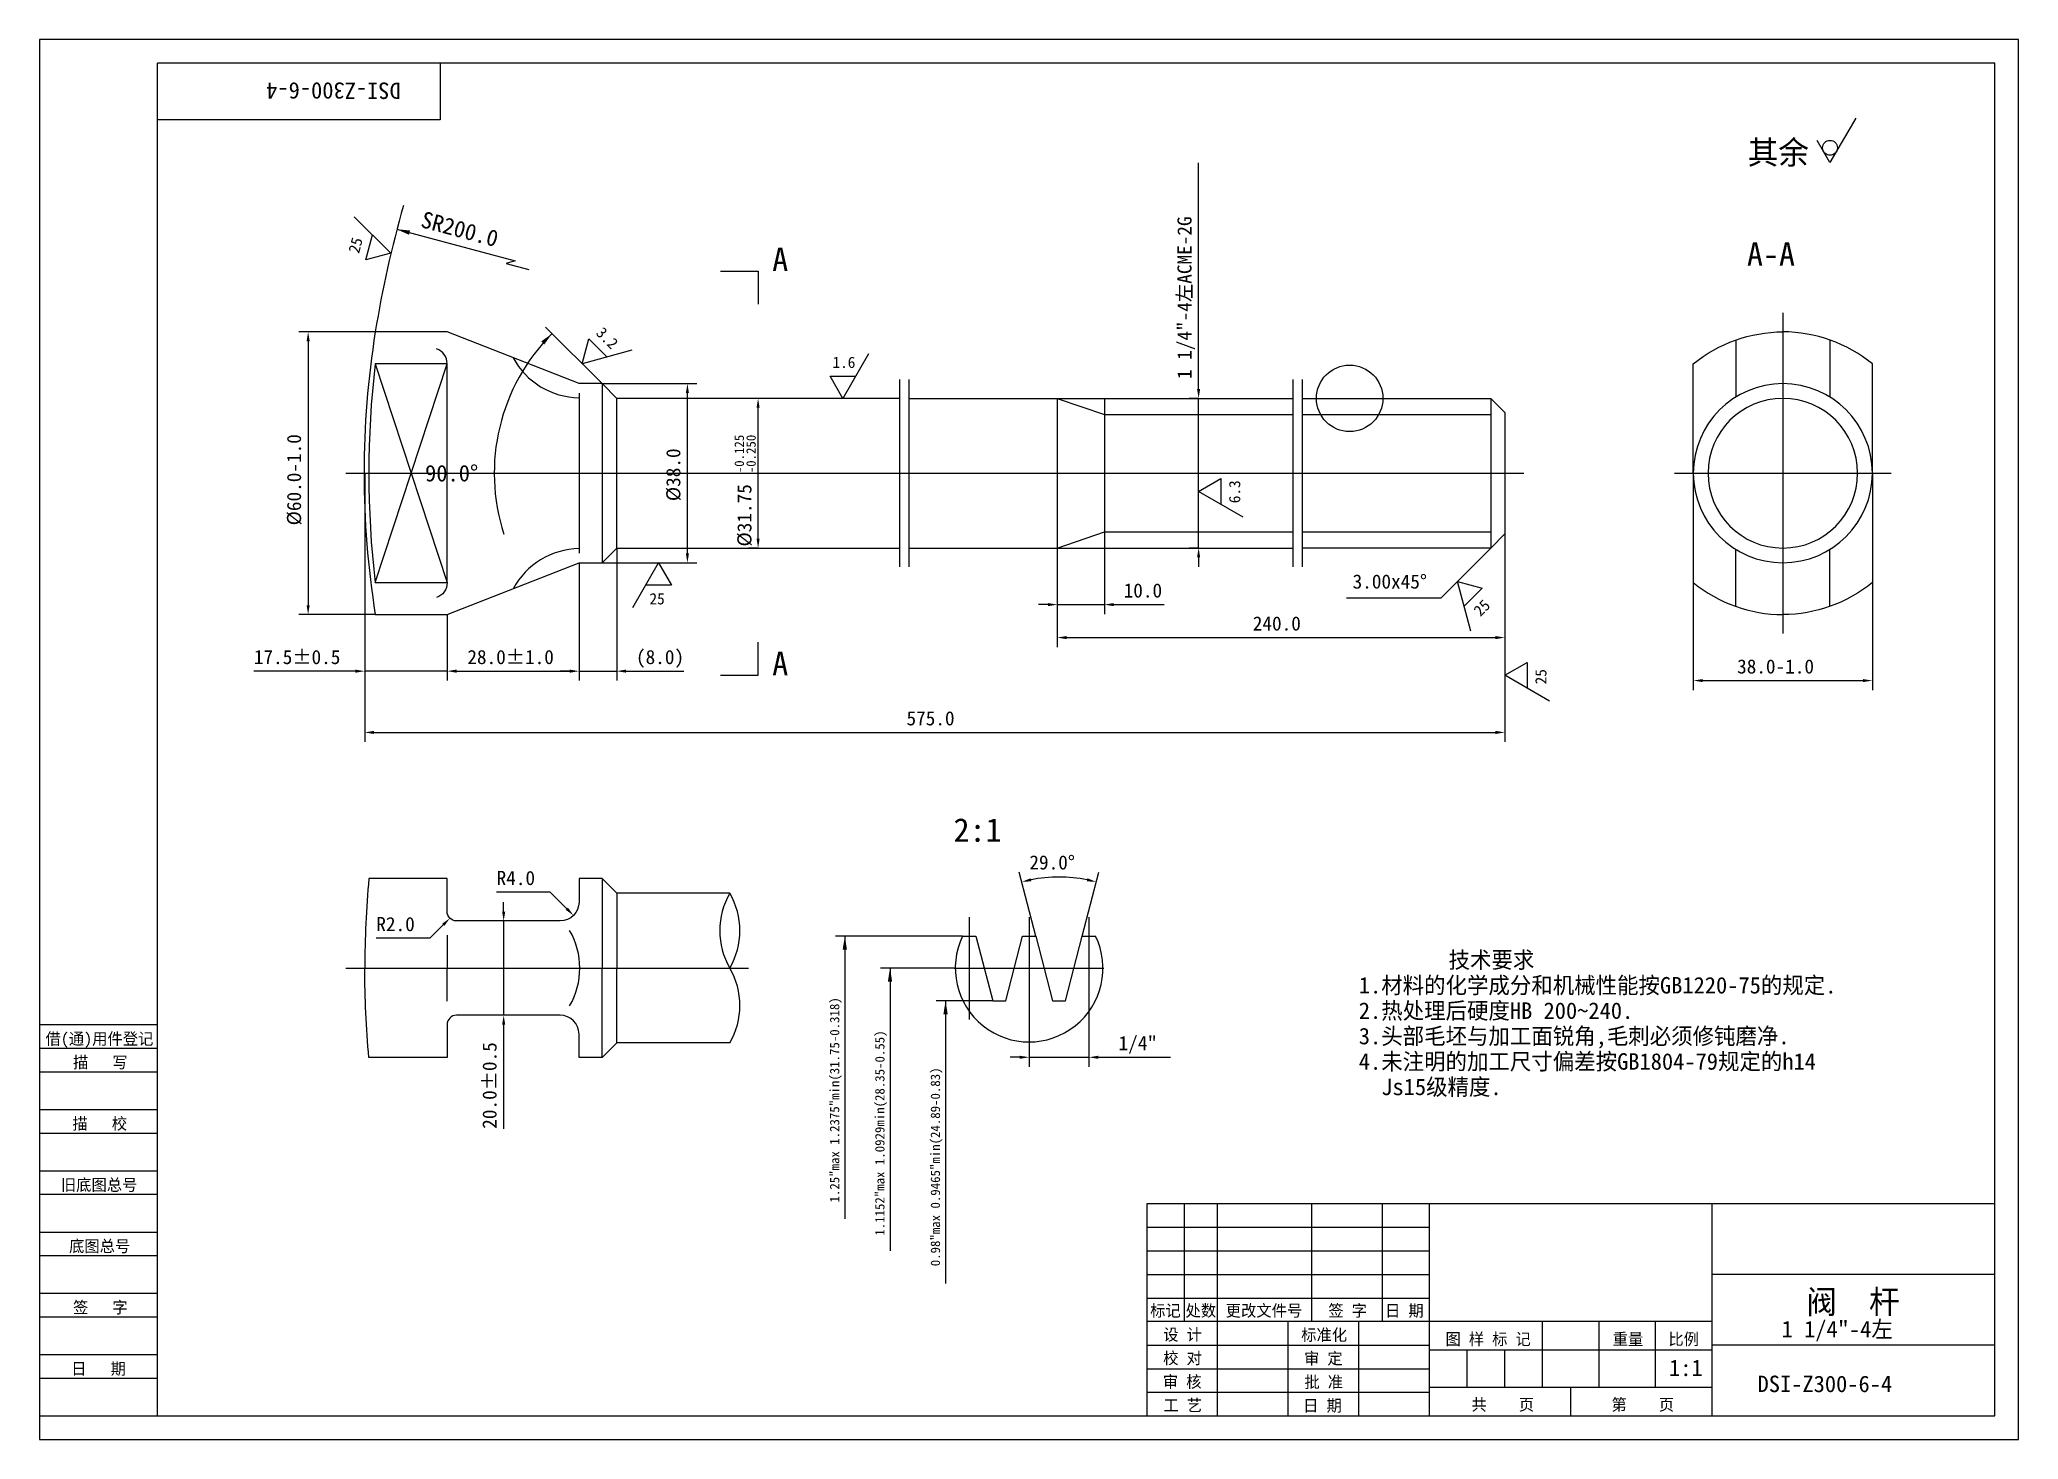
# Model space of a CAD drawing. Header units: metres. Extents: x 0 to 420, y 0 to 297.
import ezdxf

# ---------------------------------------------------------------- set-up
doc = ezdxf.new("R2010")
doc.units = ezdxf.units.M
for name, color, linetype in [('C', 6, 'Continuous'), ('D', 1, 'Continuous'), ('E', 2, 'Continuous'), ('FL', 5, 'Continuous'), ('HA', 5, 'Continuous'), ('T', 7, 'Continuous'), ('TL', 4, 'Continuous')]:
    doc.layers.add(name, color=color, linetype=linetype)

# ---------------------------------------------------------------- blocks, each defined once
blk = doc.blocks.new('TUKUN3')
at = {"layer": 'FL'}
for p, q in [((420, 297), (0, 297)), ((0, 297), (0, 0)), ((420, 0), (420, 297)), ((0, 78), (25, 78)), ((0, 70), (25, 70)), ((0, 65), (25, 65)), ((0, 57), (25, 57)), ((0, 52), (25, 52)), ((243, 25), (243, 50)), ((250, 5), (250, 50)), ((270, 25), (270, 50)), ((285, 25), (285, 50)), ((0, 44), (25, 44)), ((235, 45), (295, 45)), ((0, 39), (25, 39)), ((235, 40), (295, 40)), ((235, 35), (295, 35)), ((0, 31), (25, 31)), ((235, 30), (295, 30)), ((0, 26), (25, 26)), ((280, 5), (280, 25)), ((0, 18), (25, 18)), ((235, 20), (295, 20)), ((0, 13), (25, 13)), ((235, 15), (295, 15)), ((235, 10), (295, 10)), ((0, 0), (420, 0))]:
    blk.add_line(p, q, dxfattribs=at)
at = {"layer": 'TL'}
for p, q in [((415, 292), (25, 292)), ((25, 5), (25, 292)), ((85, 292), (85, 280)), ((415, 5), (415, 292)), ((85, 280), (25, 280)), ((0, 88), (25, 88)), ((0, 83), (25, 83)), ((415, 50), (235, 50)), ((235, 50), (235, 5)), ((295, 5), (295, 50)), ((355, 5), (355, 50)), ((415, 35), (355, 35)), ((355, 25), (235, 25)), ((265, 5), (265, 25)), ((319, 11), (319, 25)), ((331, 11), (331, 25)), ((343, 11), (343, 25)), ((295, 19), (355, 19)), ((303, 11), (303, 19)), ((311, 11), (311, 19)), ((415, 20), (355, 20)), ((355, 11), (295, 11)), ((325, 5), (325, 11)), ((0, 5), (415, 5))]:
    blk.add_line(p, q, dxfattribs=at)
at = {"layer": 'T'}
for s, p in [('借(通)用件登记', (1.26, 83.76)), ('描   写', (7.09, 78.76)), ('描   校', (6.98, 65.76)), ('旧底图总号', (4.52, 52.76)), ('底图总号', (6.25, 39.76)), ('签   字', (7.1, 26.76)), ('标记', (235.71, 26.07)), ('处数', (243.22, 26.07)), ('更改文件号', (251.75, 26.07)), ('签 字', (273.53, 26.07)), ('日 期', (285.57, 26.07)), ('设 计', (238.5, 20.99)), ('标准化', (267.77, 20.93)), ('图 样 标 记', (298.4, 20.04)), ('重量', (333.88, 20.04)), ('比例', (345.7, 20.04)), ('校 对', (238.48, 15.99)), ('审 定', (268.39, 15.93)), ('日   期', (6.72, 13.76)), ('审 核', (238.41, 10.99)), ('批 准', (268.46, 10.93)), ('工 艺', (238.52, 5.99)), ('日 期', (268.18, 5.93)), ('共    页', (303.91, 6.13)), ('第    页', (333.62, 6.13))]:
    blk.add_text(s, height=2.5, dxfattribs=at).set_placement(p)

msp = doc.modelspace()

# ---------------------------------------------------------------- linework, layer by layer
at = {"layer": 'C'}
for p, q in [((370, 239), (370, 171)), ((65, 205), (315, 205)), ((347, 205), (393, 205)), ((197.32, 110.8), (197.32, 89.08)), ((210.03, 110.8), (210.03, 89.08)), ((222.72, 110.8), (222.72, 89.08)), ((65, 100), (150.5, 100)), ((194.15, 100), (225.9, 100))]:
    msp.add_line(p, q, dxfattribs=at)
at = {"layer": 'D'}
for p, q in [((385.46, 280.35), (380, 270.89)), ((380, 270.89), (377.27, 275.62)), ((246, 224.88), (246, 270.87)), ((66.8, 259.42), (74.53, 251.69)), ((75.81, 256.76), (100.93, 250.03)), ((69.25, 250.27), (70.66, 255.55)), ((74.53, 251.69), (69.25, 250.27)), ((100.93, 250.03), (99, 249.52)), ((99, 249.52), (103.83, 248.22)), ((119.38, 224), (107.35, 236.02)), ((71.26, 235), (55, 235)), ((57, 233), (57, 177)), ((115.13, 228.24), (116.55, 233.52)), ((125.69, 231.07), (115.13, 228.24)), ((116.55, 233.52), (120.41, 229.66)), ((175.96, 230.34), (170.5, 220.88)), ((119.38, 224), (139.5, 224)), ((170.5, 220.88), (167.77, 225.61)), ((167.77, 225.61), (173.23, 225.61)), ((246, 222.88), (246, 224.88)), ((137.5, 188), (137.5, 222)), ((152.5, 220.88), (150.5, 220.88)), ((152.5, 191.12), (152.5, 218.88)), ((246, 220.88), (244, 220.88)), ((246, 189.12), (246, 220.88)), ((69, 205), (69, 161)), ((69, 205), (69, 148)), ((246, 201.12), (250.73, 203.86)), ((250.73, 203.86), (250.73, 198.39)), ((255.46, 195.66), (246, 201.12)), ((122.5, 189.12), (122.5, 161)), ((152.5, 189.12), (150.5, 189.12)), ((216, 189.12), (216, 175.12)), ((216, 189.12), (216, 168.12)), ((226, 189.12), (226, 175.12)), ((246, 189.12), (244, 189.12)), ((308, 189.12), (297.39, 178.52)), ((311, 192.12), (311, 168.12)), ((311, 192.12), (311, 148)), ((114.5, 186), (114.5, 161)), ((114.5, 186), (114.5, 161)), ((119.38, 186), (139.5, 186)), ((125.91, 176.54), (131.38, 186)), ((131.38, 186), (134.11, 181.27)), ((246, 187.12), (246, 185.12)), ((134.11, 181.27), (128.64, 181.27)), ((303.76, 171.5), (300.93, 182.05)), ((300.93, 182.05), (306.21, 180.64)), ((306.21, 180.64), (302.34, 176.78)), ((351, 181.78), (351, 159)), ((389, 181.78), (389, 159)), ((214, 177.12), (212, 177.12)), ((216, 177.12), (226, 177.12)), ((228, 177.12), (230, 177.12)), ((230, 177.12), (238.66, 177.12)), ((297.39, 178.52), (277.39, 178.52)), ((71.26, 175), (55, 175)), ((86.5, 175), (86.5, 161)), ((86.5, 175), (86.5, 161)), ((218, 170.12), (309, 170.12)), ((311, 162.12), (315.73, 164.86)), ((315.73, 164.86), (315.73, 159.39)), ((65, 163), (45.48, 163)), ((67, 163), (65, 163)), ((86.5, 163), (69, 163)), ((88.5, 163), (112.5, 163)), ((88.5, 163), (90.5, 163)), ((112.5, 163), (110.5, 163)), ((114.5, 163), (122.5, 163)), ((124.5, 163), (126.5, 163)), ((126.5, 163), (136.73, 163)), ((320.46, 156.66), (311, 162.12)), ((353, 161), (387, 161)), ((71, 150), (309, 150)), ((211.44, 106.8), (207.94, 120.35)), ((221.31, 106.8), (224.81, 120.35)), ((106.38, 116.12), (97, 116.12)), ((98.5, 112), (98.5, 114)), ((108.38, 116.12), (106.38, 116.12)), ((111.91, 112.59), (108.38, 116.12)), ((98.5, 110), (96.5, 110)), ((98.5, 110), (98.5, 90)), ((80.84, 106.34), (71.47, 106.34)), ((82.84, 106.34), (80.84, 106.34)), ((85.67, 109.17), (82.84, 106.34)), ((195.91, 106.8), (168.91, 106.8)), ((170.91, 106.8), (170.91, 46.8)), ((194.15, 100), (178.5, 100)), ((180.5, 100), (180.5, 40)), ((202.29, 93.08), (190.29, 93.08)), ((192.29, 93.08), (192.29, 33.08)), ((98.5, 90), (96.5, 90)), ((210.03, 89.08), (210.03, 79.08)), ((222.72, 89.08), (222.72, 79.08)), ((98.5, 88), (98.5, 86)), ((98.5, 86), (98.5, 65.91)), ((208.03, 81.08), (206.03, 81.08)), ((210.03, 81.08), (222.72, 81.08)), ((224.72, 81.08), (226.72, 81.08)), ((226.72, 81.08), (240.01, 81.08))]:
    msp.add_line(p, q, dxfattribs=at)
msp.add_lwpolyline([(77.24, 261.8, 0.03), (71.26, 235, 0.03)], format="xyb", dxfattribs=at)
for points in [[(144.5, 247.88), (149.5, 247.88), (152.5, 247.88), (152.5, 240.88)], [(144.5, 162.12), (149.5, 162.12), (152.5, 162.12), (152.5, 169.12)]]:
    msp.add_lwpolyline(points, dxfattribs=at)
msp.add_circle((380, 274.04), 1.58, dxfattribs=at)
for centre, radius, start, end in [((138.37, 205), 41.87, 135, 198), ((216.38, 87.72), 31.58, 79.13, 100.87)]:
    msp.add_arc(centre, radius, start, end, dxfattribs=at)
for points in [[(78.64, 256.49), (78.4, 255.59), (75.81, 256.76)], [(56.67, 233), (57.33, 233), (57, 235)], [(107.12, 232.3), (106.46, 232.96), (108.77, 234.61)], [(137.17, 222), (137.83, 222), (137.5, 224)], [(245.67, 222.88), (246.33, 222.88), (246, 220.88)], [(152.17, 218.88), (152.83, 218.88), (152.5, 220.88)], [(152.17, 191.12), (152.83, 191.12), (152.5, 189.12)], [(245.67, 187.12), (246.33, 187.12), (246, 189.12)], [(137.17, 188), (137.83, 188), (137.5, 186)], [(56.67, 177), (57.33, 177), (57, 175)], [(214, 177.46), (214, 176.79), (216, 177.12)], [(228, 177.46), (228, 176.79), (226, 177.12)], [(218, 170.46), (218, 169.79), (216, 170.12)], [(309, 170.46), (309, 169.79), (311, 170.12)], [(67, 163.33), (67, 162.67), (69, 163)], [(88.5, 163.33), (88.5, 162.67), (86.5, 163)], [(88.5, 163.33), (88.5, 162.67), (86.5, 163)], [(112.5, 163.33), (112.5, 162.67), (114.5, 163)], [(112.5, 163.33), (112.5, 162.67), (114.5, 163)], [(124.5, 163.33), (124.5, 162.67), (122.5, 163)], [(353, 161.33), (353, 160.67), (351, 161)], [(387, 161.33), (387, 160.67), (389, 161)], [(71, 150.33), (71, 149.67), (69, 150)], [(309, 150.33), (309, 149.67), (311, 150)], [(210.49, 118.41), (210.35, 119.06), (208.47, 118.3)], [(222.4, 119.06), (222.26, 118.41), (224.28, 118.3)], [(85.44, 109.41), (85.91, 108.94), (87.09, 110.59)], [(98.17, 112), (98.83, 112), (98.5, 110)], [(112.15, 112.82), (111.68, 112.35), (113.33, 111.17)], [(171.36, 103.92), (170.91, 106.8), (170.45, 103.92)], [(180.96, 97.12), (180.5, 100), (180.04, 97.12)], [(192.75, 90.2), (192.29, 93.08), (191.83, 90.2)], [(98.17, 88), (98.83, 88), (98.5, 90)], [(208.03, 81.41), (208.03, 80.75), (210.03, 81.08)], [(224.72, 81.41), (224.72, 80.75), (222.72, 81.08)]]:
    msp.add_solid(points, dxfattribs=at)
at = {"layer": 'E'}
for p, q in [((182.5, 224.88), (182.5, 185.12)), ((184.5, 224.88), (184.5, 185.12)), ((266, 224.88), (266, 185.12)), ((268, 224.88), (268, 185.12))]:
    msp.add_line(p, q, dxfattribs=at)
at = {"layer": 'FL'}
for p, q in [((71.26, 228.22), (86.5, 181.78)), ((71.26, 181.78), (86.5, 228.22)), ((216, 220.88), (216, 189.12))]:
    msp.add_line(p, q, dxfattribs=at)
for points in [[(216, 220.88), (226, 217.44), (266, 217.44)], [(268, 217.44), (308, 217.44)], [(216, 189.12), (226, 192.56), (266, 192.56)], [(268, 192.56), (308, 192.56)]]:
    msp.add_lwpolyline(points, dxfattribs=at)
for points in [[(146.5, 100, 0.27), (146.5, 115.88, 0.27), (146.5, 100, 0.27)], [(146.5, 84.12, 0.27), (146.5, 100, 0.27)]]:
    msp.add_lwpolyline(points, format="xyb", dxfattribs=at)
msp.add_circle((278.06, 220.88), 7.06, dxfattribs=at)
at = {"layer": 'HA'}
msp.add_arc((210.03, 100), 15.67, 154.28, 25.72, dxfattribs=at)
at = {"layer": 'TL'}
for points in [[(182.5, 220.88), (122.5, 220.88), (119.38, 224), (114.5, 224), (86.5, 235), (71.26, 235, 0.08), (71.26, 175), (86.5, 175), (114.5, 186), (119.38, 186), (122.5, 189.12), (182.5, 189.12)], [(86.5, 228.22, 0.32), (84.27, 231.4, 0.32)], [(351, 205), (351, 228.22, -0.17), (370, 235, -0.17)], [(389, 205), (389, 228.22, 0.17), (370, 235, 0.17)], [(71.26, 228.22, 0.06), (71.26, 181.78), (86.5, 181.78), (86.5, 228.22), (71.26, 228.22)], [(100.5, 229.5, 0.27), (114.5, 221, 0.27)], [(351, 205), (351, 181.78, 0.17), (370, 175, 0.17)], [(389, 205), (389, 181.78, -0.17), (370, 175, -0.17)], [(114.5, 189, 0.27), (100.5, 180.5, 0.27)], [(86.5, 181.78, -0.32), (84.27, 178.6, -0.32)], [(146.5, 115.88), (122.5, 115.88), (119.38, 119), (114.5, 119), (114.5, 114, -0.41), (110.5, 110), (88.5, 110, -0.41), (86.5, 112), (86.5, 119), (69.9, 119, 0.02), (69, 100, 0.02)], [(112.5, 92, 0.27), (112.5, 108, 0.27)], [(146.5, 84.13), (122.5, 84.13), (119.38, 81), (114.5, 81), (114.5, 86, 0.41), (110.5, 90), (88.5, 90, 0.41), (86.5, 88), (86.5, 81), (69.9, 81, -0.02), (69, 100, -0.02)]]:
    msp.add_lwpolyline(points, format="xyb", dxfattribs=at)
for points in [[(360, 233.28), (360, 221.16)], [(380, 233.28), (380, 221.16)], [(119.38, 224), (119.38, 186)], [(114.5, 222), (114.5, 188)], [(122.5, 189.12), (122.5, 220.88)], [(184.5, 220.88), (216, 220.88), (226, 220.88), (266, 220.88)], [(226, 220.88), (226, 189.12)], [(268, 220.88), (308, 220.88), (311, 217.88), (311, 192.12), (308, 189.12), (268, 189.12)], [(308, 220.88), (308, 189.12)], [(184.5, 189.12), (216, 189.12), (226, 189.12), (266, 189.12)], [(360, 176.72), (360, 188.84)], [(380, 176.72), (380, 188.84)], [(119.38, 119), (119.38, 100)], [(122.5, 115.88), (122.5, 100)], [(86.5, 107), (86.5, 100)], [(195.91, 106.8), (198.74, 106.8), (202.29, 93.08), (205.06, 93.08), (208.61, 106.8), (211.44, 106.8), (214.99, 93.08), (217.76, 93.08), (221.31, 106.8), (224.14, 106.8)], [(86.5, 93), (86.5, 100)], [(119.38, 81), (119.38, 100)], [(122.5, 84.13), (122.5, 100)]]:
    msp.add_lwpolyline(points, dxfattribs=at)
for points in [[(389, 205, 1), (351, 205, 1)], [(385.88, 205, 1), (354.12, 205, 1)]]:
    msp.add_lwpolyline(points, format="xyb", close=True, dxfattribs=at)

# ---------------------------------------------------------------- block references
at = {"layer": 'T'}
msp.add_blockref('TUKUN3', (0, 0), dxfattribs=at)

# ---------------------------------------------------------------- texts
at = {"layer": 'D'}
for s, height, rotation, p in [('DSI-Z300-6-4', 3.5, 180, (76.67, 287.89)), ('SR200.0', 3.5, 345, (80.69, 257.27)), ('1 1/4%%034-4左ACME-2G', 3, 90, (244.5, 224.97)), ('25', 2.38, 75, (67.79, 251.5)), ('3.2', 2.38, 315, (117.93, 234.57)), ('%%C60.0-1.0', 3, 90, (55.5, 193.93)), ('%%C38.0', 3, 90, (136, 199.07)), ('-0.125', 2, 90, (149.5, 205)), ('-0.250', 2, 90, (152, 205)), ('%%C31.75', 3, 90, (151.09, 189.44)), ('6.3', 2.38, 90, (254.83, 198.63)), ('25', 2.38, 45, (305.81, 174.44)), ('25', 2.38, 90, (319.83, 160.2)), ('1.25%%034max 1.2375%%034min(31.75-0.318)', 2, 90, (169.74, 50.27)), ('20.0%%p0.5', 3, 90, (97, 65.91)), ('1.1152%%034max 1.0929min(28.35-0.55)', 2, 90, (179.33, 43.23)), ('0.98%%034max 0.9465%%034min(24.89-0.83)', 2, 90, (191.12, 36.74))]:
    msp.add_text(s, height=height, rotation=rotation, dxfattribs=at).set_placement(p)
for s, height, p in [('其余', 5, (362.53, 270.56)), ('A', 5, (155.5, 247.88)), ('A-A', 5, (362.38, 249)), ('1.6', 2.38, (168.29, 227.33)), ('90.0%%d', 3.5, (81.82, 203.25)), ('10.0', 3, (230.09, 178.62)), ('3.00x45%%d', 3, (278.68, 180.52)), ('25', 2.38, (129.45, 177.17)), ('240.0', 3, (257.5, 171.62)), ('17.5%%P0.5', 3, (45.48, 164.5)), ('28.0%%P1.0', 3, (90.79, 164.5)), ('(8.0)', 3, (126.59, 164.5)), ('A', 5, (155.5, 162.12)), ('38.0-1.0', 3, (360.29, 162.5)), ('575.0', 3, (184, 151.5)), ('2:1', 5, (193.98, 126.8)), ('29.0%%d', 3, (210.08, 120.92)), ('R4.0', 3, (97, 117.62)), ('R2.0', 3, (71.47, 107.84)), ('        技术要求', 3.5, (280, 100)), ('1.材料的化学成分和机械性能按GB1220-75的规定.', 3.5, (280, 94.61)), ('2.热处理后硬度HB 200~240.', 3.5, (280, 89.22)), ('  1/4%%034', 3, (224.93, 82.58)), ('3.头部毛坯与加工面锐角,毛刺必须修钝磨净.', 3.5, (280, 83.83)), ('4.未注明的加工尺寸偏差按GB1804-79规定的h14', 3.5, (280, 78.44)), ('  Js15级精度.', 3.5, (280, 73.05)), ('阀  杆', 5, (374.98, 26.69)), ('1 1/4%%034-4左', 3.5, (369.74, 21.65)), ('1:1', 3.5, (345.84, 13.43)), ('DSI-Z300-6-4', 3.5, (364.63, 10.03))]:
    msp.add_text(s, height=height, dxfattribs=at).set_placement(p)

doc.saveas('drawing.dxf')
